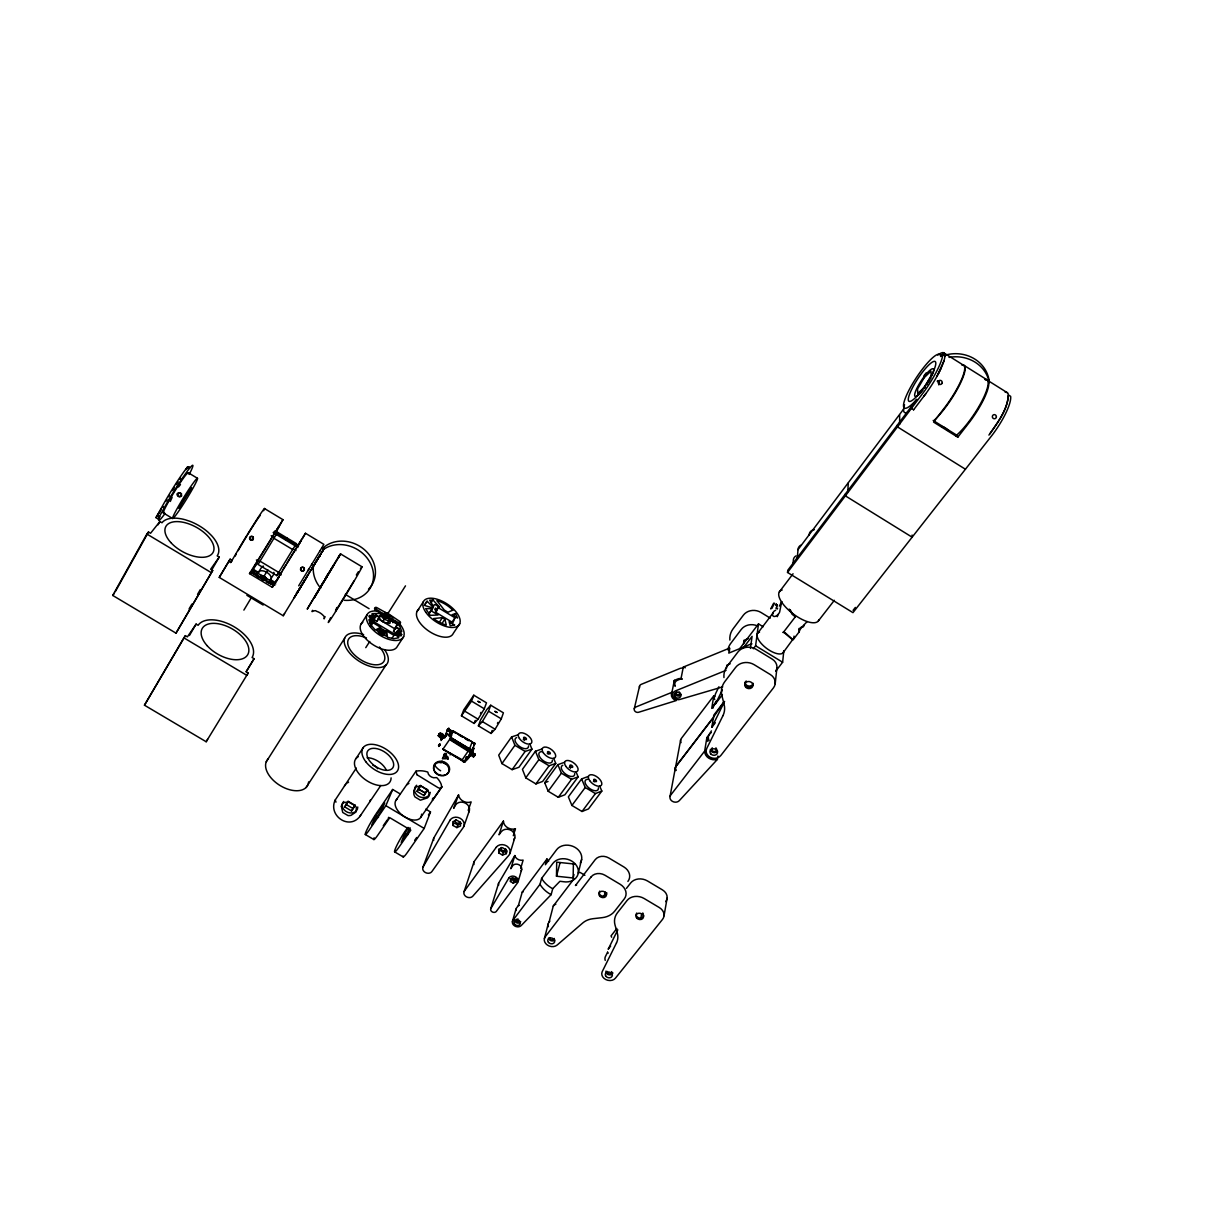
<?xml version="1.0" encoding="UTF-8"?>
<svg xmlns="http://www.w3.org/2000/svg" width="1215" height="1215" viewBox="0 0 1215 1215"><rect width="100%" height="100%" fill="white"/><g stroke="black" fill="none" stroke-linecap="round" stroke-linejoin="round"><path stroke-width="1.5" d="M498.727 852.869L498.727 849.148L502.509 847.675L506.275 849.938L506.275 853.644L502.494 855.102L498.727 852.869L499.578 850.151L503.344 852.383L507.111 850.925L506.275 853.644M448.107 730.139L448.973 728.423L447.469 729.79M510.452 881.498L510.452 878.825L513.201 877.792L515.919 879.402L515.904 882.075L513.17 883.108L510.452 881.498L511.135 879.189L513.854 880.814L516.588 879.766L515.904 882.075M442.67 737.961C440.073 738.796 441.759 741.256 441.607 737.945C445.616 737.171 442.959 731.384 439.253 733.981C436.413 737.065 443.885 740.391 444.067 735.637M445.13 737.247C444.644 734.452 447.469 734.589 445.677 736.503M447.788 730.701C448.593 726.57 446.543 730.321 448.411 729.668M448.305 729.835L447.834 728.848L448.927 728.468M447.469 729.957L448.092 729.607M438.843 746.405C441.622 741.879 438.539 744.461 438.797 746.405M573.981 874.542L573.131 877.974L556.485 876.228L556.698 862.179L574.741 864.062M442.412 737.596C438.843 742.35 445.085 734.376 442.609 737.49M464.586 762.094L442.852 749.048L462.232 759.8C463.401 766.847 471.298 754.91 471.526 751.979M444.827 736.457L446.3 735.121M573.131 877.974L573.389 863.911M442.427 738.386L443.991 735.834M441.85 735.956C439.101 730.625 440.498 734.984 438.433 735.424M441.501 739.495L442.7 737.49L441.926 739.16M470.22 753.619L474.412 755.988L473.379 756.93L475.035 754.105L474.123 755.958M439.784 744.992C439.253 743.61 439.936 744.461 438.812 746.283M439.329 734.847L440.119 733.222M438.418 736.017L439.997 733.268M903.626 409.091L798.012 549.62L797.222 558.733M446.649 756.732L447.986 759.36M847.812 491.711L848.252 483.13M845.488 493.806L845.382 495.872L912.146 537.197L912.1 535.04M794.063 637.769L794.002 636.128M743.595 643.935L743.808 640.411L748.44 638.513M775.762 671.12L782.627 662.251L783.827 650.724M444.052 754.348L443.855 755.274L445.343 754.378M439.693 745.159C437.719 745.311 438.782 746.769 439.815 744.4M439.496 745.494C438.645 745.129 438.554 745.661 439.83 744.491M792.955 563.76L793.471 559.234A33.747 12.758 36.8 0 1 796.083 555.893M775.2 683.711L776.901 668.113M989.815 433.952C997.864 422.197 1007.524 409.652 1008.45 394.966L1010.637 396.333A35.63 8.854 -56.1 0 1 992.245 435.031L852.96 612.649L787.533 572.462L787.776 570.275L916.854 399.249A32.106 6.728 -56.6 0 1 903.717 403.547A32.106 6.728 -56.6 0 1 922.565 368.92A32.106 6.728 -56.6 0 1 940.501 355.798L944.814 354.4M798.012 549.62L798.088 548.891A36.511 13.623 36.7 0 1 800.761 545.216M445.784 736.336L445.282 735.272L445.389 736.928M441.835 738.735L441.303 738.477M442.518 738.128L441.546 738.097L442.427 738.128M439.329 744.415L438.676 745.934M439.42 744.81L439.01 744.582M753.346 648.749L755.609 645.773L758.494 623.903L763.157 626.758M750.43 648.43L752.085 636.341L743.276 647.944M793.38 638.65L782.992 652.88M711.2 732.675A7.913 6.743 11.3 0 0 709.408 734.27L706.872 737.566L704.654 751.098L670.71 795.096A5.24 4.404 13 0 0 672.184 801.217A5.24 4.404 13 0 0 679.291 800.655L717.397 759.405L717.913 756.003M607.606 952.12L608.062 953.365M793.927 638.422L792.377 639.181L784.92 632.559L782.794 632.362M726.357 668.584L726.889 665.121L730.154 663.8M674.948 685.306A5.224 4.526 12.7 0 1 677.53 680.218L680.977 678.821L683.286 667.096L729.562 648.111L728.772 653.123L749.685 644.558A14.519 12.651 9.1 0 1 751.964 643.829M711.823 727.314L713.782 715.149L723.958 701.83M799.181 628.398A8.535 4.116 -66.3 0 0 799.136 629.264L798.787 632.362L793.532 639.257M165.103 513.398A32.41 2.415 -58.3 0 1 159.271 517.863L159.712 516.618M681.083 742.638A4.997 4.268 12.5 0 1 681.326 738.462L713.797 695.815L711.732 708.36L714.207 705.125M723.897 702.209L713.858 716.607M664.043 915.776L667.141 898.052M670.042 796.433L675.403 767.683M675.57 767.151L680.689 739.768M640.669 919.102L641.702 913.65M420.876 817.148L441.683 787.259L441.242 784.358A20.184 16.767 22 0 0 436.777 777.646L435.729 777.63C432.51 778.557 427.877 775.534 427.832 772.132L426.997 771.814A20.184 16.767 22 0 0 416.031 771.16L416.973 774.714M671.941 692.322L635.901 706.978A3.265 2.81 14.5 0 0 634.519 710.608A3.265 2.81 14.5 0 0 638.71 712.248L676.269 700.554A6.591 5.695 12.8 0 1 671.941 692.322L674.355 680.37L677.803 678.957A5.209 4.511 12.7 0 1 682.071 678.957M470.144 753.908C474.974 754.135 472.863 758.312 474.594 755.669M472.863 747.574C475.764 749.488 468.003 759.679 467.76 757.689M470.721 753.194L474.974 743.489L471.633 742.35L474.959 743.413M472.741 749.108L469.506 756.034M452.785 731.293L472.195 741.818L469.537 748.972M471.329 751.964C469.476 754.485 476.265 755.669 475.019 754.667M468.064 756.626L466.56 757.507M464.434 762.23L466.317 756.854M386.173 615.155L387.19 615.838L385.823 615.048M603.931 897.308L605.131 891.947M634.276 708.725L639.561 686.126M453.119 730.853L474.959 743.58M578.264 873.084L581.651 859.385M447.652 729.213C447.652 731.476 447.302 728.013 448.608 729.319M442.746 749.245L464.692 761.972M439.071 734.255L442.017 735.652M439.602 733.587L443.87 735.713M544.396 938.512L548.254 923.734M549.119 921.957L553.25 906.086L574.224 878.536M551.139 894.665L552.719 888.727L559.933 881.285L563.395 881.71A13.881 11.406 16.7 0 0 577.991 874.299A13.881 11.406 16.7 0 0 569.865 860.099A13.881 11.406 16.7 0 0 552.916 863.349L541.617 878.399L539.992 884.307L513.003 920.226A4.981 4.025 17.9 0 0 514.553 925.876A4.981 4.025 17.9 0 0 521.189 925.572L551.139 894.665A26.608 21.824 16.7 0 1 539.992 884.307M556.485 876.228L560.1 862.544M777.19 605.723L777.357 604.766L775.99 608.411M548.588 861.405A26.092 21.551 16.6 0 1 546.963 858.99L545.383 864.731L556.576 849.771A13.729 11.315 16.6 0 1 574.771 847.22A13.729 11.315 16.6 0 1 580.284 862.984M512.426 921.456L515.965 909.184M515.935 910.551A4.936 4.01 17.9 0 1 516.542 907.97L518.38 905.524L522.237 892.083L546.963 858.99M520.688 868.361L523.118 860.099A6.166 5.073 18.2 0 1 514.826 855.573L498.773 882.91A3.053 2.491 18.6 0 0 498.742 885.006M518.137 881.574L521.675 869.545M513.17 883.108L513.854 880.814M514.826 855.573L510.862 868.74L512.426 866.067A4.981 4.085 18.2 0 1 519.139 864.837A4.981 4.085 18.2 0 1 521.083 870.806M509.996 853.401L514.75 837.925M490.739 908.805L498.606 883.305M513.307 835.707L515.433 828.827A8.642 7.168 18.7 0 1 503.42 821.112L474.351 861.268A4.875 3.979 19.5 0 0 473.987 864.564M502.494 855.102L503.344 852.383M369.755 801.733L370.271 800.108M503.42 821.112L499.031 834.811L501.248 831.759A7.503 6.197 18.8 0 1 511.576 830.62A7.503 6.197 18.8 0 1 513.702 839.732M781.685 601.638L779.377 606.103M473.637 756.14L469.43 754.561M470.843 752.541L475.035 754.788L470.964 752.039L471.8 750.445M473.379 756.778L469.734 754.318L468.504 755.988M473.197 750.354L472.149 749.731L472.802 748.106M448.669 728.468L447.864 729.592L448.791 729M464.13 891.537L474.017 861.86M336.752 607.561L335.522 611.191L353.99 580.937M943.873 361.068L936.856 376.529M501.294 718.855L503.405 712.825L490.739 705.232L486.759 709.56L480.624 719.827L478.391 725.856L491.073 733.45L495.097 729.213L501.294 718.855L488.567 711.215L490.739 705.232M463.796 826.58L469.127 811.392M468.2 810.329L471.162 801.9A8.657 7.199 20.4 0 1 458.556 794.929L433.998 837.667A4.875 3.994 20.9 0 0 433.694 840.34M456.87 827.612L460.531 825.987L460.333 822.221L456.46 820.079L452.785 821.72L452.998 825.471L456.87 827.612L457.812 824.939L461.472 823.314M491.073 733.45L492.151 730.412M362.04 566.798L340.671 553.979L307.213 609.14L323.813 581.059M448.973 728.62L447.864 728.939L453.058 731.855L452.132 733.222M447.5 730.822L447.849 729.926M452.998 825.471L453.954 822.813L457.812 824.939M458.556 794.929L453.666 808.355L455.534 805.105A7.503 6.227 20.5 0 1 465.588 803.221A7.503 6.227 20.5 0 1 468.595 812.319M474.23 756.17L469.491 754.515L469.992 753.71L474.351 755.988M453.317 730.777L449.823 739.16L475.065 754.181L474.594 755.244L449.565 739.555L443.05 749.032M438.478 736.017L438.706 734.893L442.655 738.128M442.564 738.249L438.494 735.758L438.873 734.589M484.284 708.785L486.486 702.817L473.804 695.208L463.75 709.849L461.442 715.832L474.123 723.441L478.072 719.159L484.284 708.785L471.526 701.131L473.804 695.208M422.866 867.464L433.725 838.289M474.123 723.441L475.247 720.434M403.107 855.998A15.112 1.731 -59.8 0 0 407.526 852.247L424.187 828.433L430.49 811.954L425.782 809.144M442.381 758.646L442.852 757.826M441.546 762.64L442.047 761.395L445.738 763.597M440.225 762.823L441.971 761.38M448.244 758.692C447.819 759.724 445.206 755.092 443.08 757.613M424.961 792.939L418.051 788.824L417.018 791.421L423.929 795.536L427.361 789.461M449.398 734.695L451.327 730.807L448.897 735.956M444.599 738.143L445.176 736.928M444.963 736.776C448.016 734.65 444.234 735.045 445.981 735.986M410.306 827.947L401.208 842.375L404.884 833.11L408.802 827.461M475.004 754.864L474.746 754.363M439.01 746.207L439.663 744.4M442.852 737.277L443.384 736.199M447.895 729.289L445.525 734.468L446.482 733.328L451.266 736.184M471.997 752.024L471.709 751.31M445.13 736.746L446.285 735.394M388.162 818.591L388.709 817.285M392.688 789.461L376.468 813.291A15.142 1.397 -59.5 0 0 366.064 831.622A15.142 1.397 -59.5 0 0 369.466 829.693L385.854 805.667L392.688 789.461L400.343 794.018M375.678 815.781L371.775 824.939L381.996 809.463L384.745 802.978L375.678 815.781L378.518 817.467M435.38 611.798L438.129 607.637L454.972 617.797L452.891 622.642L435.957 612.436L436.701 610.796L434.757 609.626L435.456 608.107L437.385 609.262L435.562 612.041M441.334 739.236L441.82 738.234M451.297 753.725L450.082 754.88M170.297 501.461L172.12 497.375M347.961 801.232L344.726 806.912L351.56 810.952L355.008 804.953M471.952 751.235L469.567 749.609L469.005 750.612M439.086 744.658L438.98 745.737M448.411 729.167L448.867 728.529L447.849 729.152M451.099 736.594L446.998 734.149L445.844 735.743M437.385 609.262L438.129 607.637M432.434 608.7L431.735 610.234A1.686 0.835 33.3 0 0 432.829 611.859L438.068 615.018L430.156 615.337L425.69 608.624L432.434 608.7L428.774 614.274M433.132 607.181L432.783 607.94L425.037 605.602L425.523 603.08L427.088 601.228L433.132 607.181L429.487 612.755M356.329 768.047L335.234 799.986C327.746 815.311 348.887 830.498 359.853 816.48L380.781 785.528M445.328 736.412L444.447 736.761M391.26 620.668L397.381 624.343L395.801 626.773L399.386 628.945L397.047 632.408L397.654 631.041L400.904 632.271L400.677 633.41L396.697 632.073M372.322 620.819L373.309 619.285L376.923 621.457L379.262 616.825L375.663 614.669L372.322 620.819L396.151 635.141L399.386 628.945M396.151 635.141C400.084 634.139 395.422 628.96 398.353 631.071M940.85 368.707L938.527 373.43M319.864 551.003L323.858 544.35L305.466 533.264L302.398 538.625M394.921 633.835L394.51 634.67A1.686 0.866 32.9 0 1 392.688 634.579L386.734 630.995L387.464 637.328L393.797 638.71L398.793 637.754L394.921 633.835L392.217 637.996M397.138 633.622L393.523 631.451L395.801 626.773M393.523 631.451L397.381 624.343M718.946 686.764L715.681 693.446A7.609 6.576 10.9 0 0 715.134 696.605M715.635 703.606L722.348 689.953M724.596 701.404L711.914 727.147L715.316 722.743M715.984 701.237L713.645 705.976A7.7 6.622 11 0 0 713.068 708.072M608.244 949.143L617.812 929.809M439.025 744.765L438.736 746.04M445.161 735.652L446.072 735.379M445.601 735.333L445.146 736.396M607.561 952.271L605.45 956.494A7.396 5.938 15 0 0 605.237 960.366M777.615 608.168L777.129 609.11M376.923 621.457L380.827 614.38L379.262 616.825M374.023 621.184L373.567 622.08A1.686 0.866 32.5 0 0 374.615 623.72L380.584 627.305L375.344 630.038L370.864 624.935L368.889 619.771L374.023 621.184L370.454 626.758M373.476 619.483L369.861 619.301L370.074 617.873L373.476 619.483L370.803 623.675M469.415 749.306L461.791 760.423M497.937 722.409L497.436 723.32M325.104 616.658C322.628 621.716 326.03 616.764 322.765 615.048A6.986 3.083 30.4 0 0 316.735 611.342C314.943 608.988 310.068 613.788 312.604 610.325M480.988 712.385L480.487 713.296M471.557 752.115L472.103 751.204M447.56 729.805L448.791 728.62M250.351 572.523L250.776 571.764L273.512 585.417L272.327 587.301L249.515 573.617L282.943 519.671L276.276 531.745M330.647 617.752L330.298 618.374A32.319 0.775 -58.8 0 0 329.721 619.422M438.721 734.786L443.141 737.414M219.216 557.108L210.635 569.258L212.701 570.503L175.993 633.152L112.722 595.441L146.863 534.023L148.488 532.018L150.554 533.264L159.909 521.524L161.975 522.769L162.673 521.949A32.273 16.767 28.8 0 1 185.227 519.762L190.087 521.372A32.273 16.767 28.8 0 1 207.993 532.14L211.501 535.542A32.273 16.767 28.8 0 1 217.728 554.997L217.166 555.878L219.216 557.108L211.668 570.078M159.681 516.876L158.087 518.866L155.991 517.62L164.025 503.177A32.425 2.46 -58.3 0 1 187.459 467.046L189.525 468.307L190.163 467.547A32.41 2.415 -58.3 0 1 189.175 474.442M115.303 591.675L148.488 532.018M158.087 518.866L166.121 504.438A32.41 2.415 -58.3 0 1 177.208 486.061L180.078 481.641A32.41 2.415 -58.3 0 1 188.629 469.446L189.525 468.307M187.459 467.046L186.062 469.552L186.715 468.747A29.13 2.202 -58.3 0 1 189.236 467.061M158.072 524.804L159.909 521.524M471.724 751.645L450.233 738.477M443.278 756.353L444.128 755.411M275.425 532.778L278.782 526.566L253.54 567.861L257.018 562.818M251.551 540.311L252.264 539.111M253.297 537.607L252.583 538.822M339.608 555.27L337.922 558.171L340.671 553.979M775.656 610.203C770.735 612.269 771.859 619.407 777.19 615.291A7.336 4.784 -75.1 0 0 779.65 612.056L781.685 601.638M189.054 608.973L191.879 604.113M197.529 594.393L200.353 589.533M175.993 633.152L212.701 570.503M325.195 578.796L327.777 574.331M325.088 579.601L323.965 581.529L326.653 577.171M406.676 784.844L408.908 783.402M248.149 673.064L206.17 741.742L144.464 705.201L183.875 637.845L185.379 635.658L187.414 636.857L196.101 624.1L198.121 625.3L198.774 624.419A31.453 17.42 30 0 1 220.447 621.047L222.785 621.716A31.453 17.42 30 0 1 244.458 634.655L246.129 636.387A31.453 17.42 30 0 1 252.614 656.54L252.082 657.497L254.087 658.697L246.129 671.849L248.149 673.064L246.782 675.327L183.875 637.845M305.937 578.522L283.216 615.732L219.247 577.398L230.136 559.173L232.202 560.419L230.774 562.499L228.693 561.254M185.379 635.658L144.464 705.201M230.136 559.173L219.247 577.398M230.774 562.499L238.793 548.816A32.319 1.048 -58.5 0 1 248.392 532.899L257.732 518.106A32.319 1.048 -58.5 0 1 263.67 510.725M189.434 635.491L196.101 624.1M312.103 568.362L324.284 548.238L316.234 561.36M252.067 571.141L257.109 563.335M275.714 583.944L253.738 570.746A1.655 0.866 30.1 0 0 251.839 570.625A1.655 0.866 30.1 0 0 252.781 572.189L252.234 573.1L259.038 577.49M253.738 570.746L253.191 571.658A1.655 0.866 30.1 0 0 251.718 571.278M295.974 550.577L293.104 548.846L276.792 575.697L278.751 572.417L259.995 561.163L258.066 564.459L276.838 575.637M469.992 753.71L470.478 752.875M257.2 574.224L261.711 567.147A6.986 3.615 30.3 0 1 263.503 566.129M298.389 545.14L301.29 540.143L272.327 587.301M298.632 590.338L294.197 597.674L304.828 580.056M319.53 556.09L320.289 554.815L319.105 556.683M323.691 549.271L322.248 551.656L323.737 549.226L321.686 547.98M260.39 578.37L260.936 577.459A2.278 1.185 30.3 0 1 263.959 577.793M261.681 576.381L262.227 575.47A3.098 1.61 30.3 0 0 260.861 577.368L274.787 585.402M243.881 610.112L251.551 597.294M262.972 578.613C263.123 578.34 262.486 578.279 267.892 569.987M301.548 540.052L298.51 545.14M319.682 555.863L321.276 553.174L316.963 560.358M478.391 725.856L482.355 721.573L488.567 711.215M269.244 581.453L273.694 574.346A6.986 3.615 30.3 0 0 273.861 572.341M282.077 571.278L276.109 581.408L276.656 580.618M299.406 589.032L297.037 592.996L300.272 587.756M300.181 587.741L300.713 586.86M319.15 556.728L318.133 558.247M461.442 715.832L471.526 701.131M206.17 741.742L207.598 739.388M283.216 615.732L284.538 613.56M298.753 590.095L300.47 587.285M315.232 563.228L317.768 559.052M283.034 569.546L285.798 564.99M311.587 564.626L320.092 550.623M300.287 587.498L303.249 582.684M302.413 583.99L307.577 575.561M311.192 569.881L315.338 563.107M287.211 562.667L305.466 533.264M307.714 570.989L311.921 564.064M308.777 569.243L298.677 585.827M306.119 577.93L310.873 570.093M314.488 564.155L302.824 583.686M246.235 671.546L254.087 658.697M312.331 567.739L319.727 555.604M315.217 563.001L317.707 558.946M298.571 590.551L301.548 585.676M326.395 576.715L340.306 553.964M439.055 734.589L438.934 735.455M295.078 545.687L292.663 549.56L273.922 538.275L276.367 534.418M298.51 590.611L296.445 592.981M356.329 574.953L358.334 571.764M279.116 576.988L275.532 582.668L270.368 579.57M359.853 816.48L360.749 815.068M266.252 761.79L344.68 638.179M251.778 540.113L253.282 537.501M360.87 624.404L367.082 614.638M383.651 613.985A3.159 1.61 32.6 0 0 383.925 615.489L375.663 610.188L376.255 609.262A1.686 0.851 32.4 0 1 375.207 607.637A1.686 0.851 32.4 0 1 377.045 607.743L385.656 612.542L385.064 613.469M369.74 623.325L371.517 620.531M374.691 616.187L375.663 614.669M373.825 619.027C374.129 614.684 377.151 619.058 374.387 617.159M379.657 616.688L381.237 614.243M383.014 617.114L384.593 614.669L376.255 609.262M387.069 614.183L387.661 613.256L399.416 621.199A1.686 0.851 32.9 0 1 400.479 622.839A1.686 0.851 32.9 0 1 398.657 622.748L384.517 614.562A3.159 1.61 32.6 0 1 385.535 612.527L389.362 614.836A3.159 1.61 32.6 0 1 389.165 616.764A3.159 1.61 32.6 0 1 386.218 616.142L384.639 618.602L382.938 617.023A3.159 1.61 32.6 0 1 382.664 615.519M365.761 647.656L369.725 641.49M405.491 585.858L386.719 615.367M382.831 621.624L384.411 619.164M378.366 632.544L381.07 628.352L383.014 629.522L378.883 632.089L376.893 630.539L381.07 628.352M380.827 615.884A5.057 2.582 32.6 0 0 380.811 619.999A5.057 2.582 32.6 0 0 387.16 622.718L389.423 620.425A2.111 1.078 32.7 0 0 391.519 620.744A2.111 1.078 32.7 0 0 391.215 619.164M380.705 634.291L382.497 631.496L382.938 635.369L379.293 633.182L382.497 631.496M382.983 635.308L385.671 631.132L383.727 629.947L384.001 635.156L386.264 636.174L385.671 631.132M388.344 617.752A3.159 1.61 32.6 0 1 385.626 617.068L398.064 623.675L398.657 622.748A21.369 10.95 32.7 0 1 396.667 640.487A21.369 10.95 32.7 0 1 368.646 624.449A21.369 10.95 32.7 0 1 378.959 611.373M397.047 632.408L398.034 630.889M397.183 632.985L397.852 631.268M416.988 611.54L423.352 601.774M403.684 636.645L397.366 646.334A21.308 11.026 32.7 0 1 371.79 643.874A21.308 11.026 32.7 0 1 362.814 622.247M424.369 605.404L427.088 601.228M257.216 574.437L258.932 571.825A6.986 3.63 30.3 0 1 266.875 572.371A6.986 3.63 30.3 0 1 270.899 579.008M306.089 787.517L386.066 664.954M431.158 602.716L432.965 599.952L439.511 607.166L435.942 605.024A1.671 0.82 33.2 0 0 434.165 604.918L433.482 606.422L429.624 600.149L432.965 599.952M438.721 623.204L442.412 617.645L444.872 619.134L446.285 625.057A18.757 9.264 33.4 0 1 433.649 618.541L442.412 617.645M442.123 623.31L444.872 619.134M355.934 758.646L363.331 747.483M453.651 616.309L455.488 613.545L457.539 618.055L452.071 614.744L455.488 613.545M451.297 623.341L454.972 617.797M459.726 623.72L453.256 633.41A21.232 10.601 33.4 0 1 428.379 630.813A21.232 10.601 33.4 0 1 418.78 609.414M344.726 806.912L348.386 801.429L355.236 805.499L351.56 810.952M443.186 736.457L442.67 737.368L440.088 735.85M249.515 573.617L250.776 571.764M250.594 573.131C252.659 569.911 257.246 575.47 258.916 577.839M396.242 799.926L416.031 771.16M441.03 740.558L441.759 739.495M448.745 729.304L447.895 730.549M383.272 825.729L387.19 820.019M450.431 737.399L451.585 735.637L449.839 734.589M418.537 788.125L420.451 785.346M417.018 791.421L420.861 785.832L427.802 789.963L423.929 795.536M407.693 827.491L405.567 830.559A15.112 1.655 -59.7 0 0 395.27 848.936A15.112 1.655 -59.7 0 0 398.976 847.174L410.807 830.179L389.772 817.695L378.047 834.781A15.127 1.473 -59.6 0 1 374.129 837.773M441.956 786.561L432.464 800.199L432.646 798.255M428.439 814.9L430.49 811.954M414.695 840.355L416.669 837.515M518.425 734.695L511.591 736.928L498.697 755.153L501.947 763.582L512.122 769.657L518.942 767.273L531.942 749.139L529.907 744.127M501.947 763.582L514.917 745.311L511.591 736.928M512.122 769.657L525.138 751.447L531.942 749.139M807.125 621.624L802.583 626.332A7.351 2.005 -45 0 0 800.108 629.552L798.908 632.301M542.163 748.941L535.451 751.235L522.435 769.368L525.776 777.843L535.937 783.918L542.634 781.458L555.756 763.415L553.66 758.373M525.776 777.843L538.868 759.679L535.451 751.235M535.937 783.918L549.074 765.799L555.756 763.415M575.971 771.753L578.127 776.841L564.884 794.792L558.293 797.298L548.162 791.238L544.715 782.718L557.852 764.675L564.459 762.321M548.162 791.238L561.376 773.18L557.852 764.675M558.293 797.298L571.566 779.286L578.127 776.841M772.193 607.743L774.517 603.217L773.606 603.415M588.09 776.506L581.605 778.937L568.362 796.873L571.9 805.439L582.015 811.499L588.485 808.917L601.835 791.071L599.633 785.953M571.9 805.439L585.235 787.487L581.605 778.937M582.015 811.499L595.396 793.577L601.835 791.071M925.906 393.554L913.619 409.804M923.871 375.936L926.119 372.944M940.592 356.542L942.719 353.717L944.905 355.099M787.533 572.462L923.689 392.156A35.721 7.487 -56.6 0 0 942.719 353.717L944.905 356.208M923.704 396.47L925.466 394.146A35.721 7.533 -56.6 0 0 943.827 361.235A35.721 7.533 -56.6 0 0 937.798 355.099M779.347 591.887L793.061 573.769M739.601 648.81L758.494 623.903M757.568 633.349L773.013 613.043M575.47 885.507L595.213 859.658A10.039 8.277 15.4 0 1 608.852 857.987L623.872 866.948A12.347 10.16 15 0 1 627.897 881.422M715.741 703.439L722.393 694.737M295.032 545.748L296.582 543.743L275 530.742M961.764 365.001A35.691 7.943 -56.4 0 1 945.407 406.615L933.576 422.091L957.8 437.218L969.737 421.818A35.66 8.414 -56.3 0 0 985.669 380.006M818.227 621.093L834.356 600.301M626.424 888.393L630.661 882.971A12.347 10.13 14.2 0 1 647.519 880.981L662.494 889.912A10.039 8.216 13.7 0 1 665.653 901.606M988.919 435.107C997.302 422.881 1008.101 409.668 1008.298 394.222A35.63 8.809 -56.2 0 0 1005.185 392.263M112.722 595.441L114.377 593.33M853.051 610.37L855.375 607.409M772.178 607.758L770.72 608.912L773.575 603.43M616.871 928.473L611.039 935.899L611.661 937.236M608.335 948.991L610.644 946.075M155.991 517.62L161.185 509.176A29.13 2.202 -58.3 0 0 160.486 510.573M178.514 486.987L180.473 484.572M441.683 787.259L440.179 788.368L437.947 787.593L416.988 774.745M344.483 785.877L345.683 784.434M938.861 384.608L939.074 384.365A2.081 1.944 58.4 0 0 937.479 381.13M938.648 384.669L938.846 384.426A2.081 1.944 58.4 0 0 937.266 381.191M474.807 754.986L474.837 754.257M285.722 540.052L287.302 538.245M512.988 831.607L515.433 828.827M578.629 872.735L580.132 872.446L584.901 875.271M253.312 539.399L252.963 539.764A1.898 1.883 22.9 0 1 252.553 540.037M569.167 767.318L570.321 767.045L570.442 768.275M473.106 748.683L473.896 748.197M276.321 534.479L278.129 532.626M524.227 740.543L524.257 739.449M446.209 733.617L451.19 736.381M444.417 753.816L445.206 753.254M777.099 605.465L776.613 605.647M575.576 885.386L576.609 885.112M443.612 756.262L447.196 756.246M347.429 782.931L348.584 782.156M447.576 729.547L447.758 730.382M442.822 758.752L445.859 758.752M392.734 622.672L395.285 621.321L399.75 626.363L401.785 631.496L398.429 630.524M438.448 735.47L442.883 737.809M389.028 620.151L388.739 620.257A5.057 2.582 32.6 0 1 382.391 617.554A5.057 2.582 32.6 0 1 382.391 613.438M726.084 670.316L675.388 690.925A5.27 4.556 12.8 0 0 673.08 696.772A5.27 4.556 12.8 0 0 679.793 699.476L722.743 686.87M523.255 739.327L524.105 739.312M444.948 753.923L446.664 753.71M544.715 782.718L548.041 781.503M792.924 640.032L783.553 632.134L795.521 616.552L792.408 613.879L790.266 609.869M439.268 733.89L443.764 736.336M439.481 733.89L443.855 736.153M444.751 755.138L446.497 755.123M593.421 781.23L594.408 781.822M547.297 753.543L548.223 753.938M448.867 729.243L455.914 733.177M376.118 608.351L376.118 608.351A1.686 0.866 32.4 0 0 374.569 608.669A1.686 0.866 32.4 0 0 375.663 610.188M266.465 581.848L273.846 585.341M439.39 745.661L438.569 745.448L439.329 745.19M381.1 613.378L372.063 613.605L374.63 616.202M474.29 755.76L470.357 753.406M263.154 578.674L263.215 578.021M445.465 757.811L446.938 758.722M438.995 734.316L443.536 736.761M444.067 763.187L444.857 763.628M425.341 792.985L418.75 789.249M385.854 805.667L404.489 816.738A15.051 8.657 35.2 0 1 397.335 798.923M404.884 833.11L407.708 834.781M345.895 804.315L352.73 808.37M365.32 834.508L373.856 839.55M394.662 851.882L403.183 856.924M424.187 828.433L405.035 817.057A15.051 8.657 35.2 0 0 421.59 814.156M467.654 757.158L468.686 757.78M467.289 757.583L468.337 758.206M466.499 757.841L467.79 758.692M439.147 745.645L438.949 745.964M462.14 759.982L464.935 761.653M465.315 711.504L478.072 719.159M482.355 721.573L495.097 729.213M514.917 745.311L525.138 751.447M538.868 759.679L549.074 765.799M561.376 773.18L571.566 779.286M585.235 787.487L595.396 793.577M146.863 534.023L211.228 572.599M246.873 595.304L263.139 605.04M459.027 735.045L462.156 736.913M465.284 738.781L468.413 740.664M447.788 728.879L452.861 732.068M447.15 730.367L452.041 733.283M472.863 747.772L473.911 748.394M472.65 748.546L473.698 749.169M472.453 750.445L450.704 737.52L472.21 750.976M450.568 737.839L472.848 751.067M449.96 738.933L471.709 751.888M470.615 752.966L474.731 755.35M470.63 753.179L474.625 755.563M443.278 737.201L439.192 735.06M274.043 531.623L298.465 546.34M273.147 532.565L297.903 547.479M271.188 535.648L274.362 537.562L259.57 561.877L256.38 559.963M345.288 594.363L369.087 608.685M378.488 619.012L395.118 629.006M374.903 616.977L373.734 618.891M373.613 618.313L374.767 619.073M278.311 573.131L281.197 574.862M163.433 513.003L172.667 518.547M253.191 569.258L258.324 572.341M264.49 508.538L282.943 519.671M188.234 472.726L197.453 478.285A23.647 1.64 -58.3 0 1 180.033 509.222A23.647 1.64 -58.3 0 1 177.633 507.718A23.647 1.64 -58.3 0 1 197.453 478.285M770.234 618.116L761.015 612.481A12.773 11.224 9 0 0 743.367 615.17L733.07 628.854A20.67 18.088 9.3 0 0 729.866 640.062M755.609 645.773L782.627 662.251M795.309 616.84L792.15 614.183L789.218 609.11M809.266 534.904L809.236 534.099A36.678 13.38 36.7 0 1 814.323 529.649M933.166 420.466L957.329 435.547L957.8 437.218M913.619 409.819L911.417 408.422L911.372 406.509M899.647 415.074L899.632 424.43M965.439 469.248L897.46 426.89L897.46 424.946M964.224 365.518L987.051 379.839M943.63 352.76L963.86 365.442M987.263 380.128L1007.478 392.81M252.781 572.189L260.936 577.459M263.701 577.095L266.571 579.039M270.869 581.939L273.724 583.883M387.448 622.596L387.843 622.87A2.111 1.078 32.7 0 0 389.939 623.204A2.111 1.078 32.7 0 0 389.635 621.609M264.247 576.183L265.872 577.702A3.098 1.61 30.3 0 1 265.493 579.54A3.098 1.61 30.3 0 1 262.486 578.902L261.954 579.813A3.098 1.61 30.3 0 0 262.668 580.178M470.615 754.454L470.023 755.35M396.804 632.802L399.614 635.642L398.626 636.599L396.166 634.124M447.712 756.702L448.198 757.537M711.413 730.898L708.922 734.969A7.913 6.758 11.3 0 0 709.044 740.406M335.234 799.986L335.978 802.158M908.425 411.87A35.721 7.533 -56.6 0 1 904.537 404.717M162.992 507.551A21.612 1.64 -58.3 0 1 163.372 506.716M166.288 501.051A21.612 1.64 -58.3 0 1 167.047 499.684M168.718 496.768A21.612 1.64 -58.3 0 1 169.599 495.264M172.424 490.602A21.612 1.64 -58.3 0 1 174.352 487.519M176.266 484.557A21.612 1.64 -58.3 0 1 178.104 481.808M179.82 479.333A21.612 1.64 -58.3 0 1 180.61 478.224M158.406 515.874A29.13 2.202 -58.3 0 1 158.497 515.403M159.378 512.973A29.13 2.202 -58.3 0 1 159.879 511.834M181.749 495.614A1.914 1.883 -1.1 0 1 181.187 496.419M180.291 496.829A1.914 1.883 -1.1 0 1 178.119 495.462A1.914 1.883 -1.1 0 1 179.304 493.199A1.914 1.883 -1.1 0 1 181.688 494.171M164.314 512.426A23.647 1.762 -58.3 0 1 174.17 492.166A23.647 1.762 -58.3 0 1 188.204 473.653M304.342 569.683A1.883 1.883 -15.2 0 1 301.366 570.503A1.883 1.883 -15.2 0 1 301.624 567.435A1.883 1.883 -15.2 0 1 304.418 568.726M235.224 556.06A24.209 0.79 -58.5 0 1 236.257 553.979M238.094 550.684A24.209 0.79 -58.5 0 1 246.873 535.891M247.708 534.524A24.209 0.79 -58.5 0 1 260.329 515.449M253.206 537.091A1.914 1.883 5.5 0 0 249.941 537.683L249.834 538.169A1.898 1.883 22.9 0 0 252.082 540.189M372.868 765.359A4.814 2.734 34 0 1 377.652 768.715M357.757 806.988A7.989 6.561 24 0 1 347.718 812.349A7.989 6.561 24 0 1 343.663 801.46M367.097 757.78A15.081 8.581 34 0 1 377.455 760.894L378.002 761.228A15.081 8.581 34 0 1 386.157 769.763M391.093 777.889A20.625 11.755 34 0 1 366.839 780.698A20.625 11.755 34 0 1 358.243 756.702M390.243 615.884A21.369 10.95 32.7 0 1 393.311 617.934M396.758 628.094A1.671 0.851 32.9 0 1 397.153 628.702M376.407 616.552A1.686 0.866 32.5 0 1 377.895 616.628M387.19 617.827A1.898 0.972 32.6 0 1 385.565 617.934M384.38 617.114A1.898 0.972 32.6 0 1 384.107 616.764M385.094 615.23A1.898 0.972 32.6 0 1 386.248 614.122A1.898 0.972 32.6 0 1 388.208 616.218A1.898 0.972 32.6 0 1 385.717 615.899M399.173 622.369A1.686 0.851 32.9 0 1 399.826 623.857A1.686 0.851 32.9 0 1 398.064 623.675M385.368 618.967A3.159 1.61 32.6 0 1 384.639 618.602M386.355 616.947A2.324 1.185 32.6 0 1 385.823 616.673M384.578 615.519A2.324 1.185 32.6 0 1 384.305 614.744M385.823 614.107A2.324 1.185 32.6 0 1 387.798 615.306M387.084 616.825A2.324 1.185 32.6 0 1 385.519 616.035M384.775 615.215A2.324 1.185 32.6 0 1 384.487 614.426M384.563 614.122A2.324 1.185 32.6 0 1 387.084 614.258A2.324 1.185 32.6 0 1 388.542 616.506M308.61 781.898A23.89 14.155 32.4 0 1 281.045 786.105A23.89 14.155 32.4 0 1 268.348 758.752M384.608 649.736A24.832 13.061 32.6 0 1 375.465 667.46A24.832 13.061 32.6 0 1 344.999 645.438A24.832 13.061 32.6 0 1 363.649 634.594M379.46 647.003A20.898 11.011 32.6 0 1 375.45 664.818A20.898 11.011 32.6 0 1 348.28 645.864A20.898 11.011 32.6 0 1 366.49 637.951M361.417 567.451A32.319 0.775 -58.8 0 1 345.075 596.246A32.319 0.775 -58.8 0 1 329.25 620.318M360.445 568.833A32.319 0.775 -58.8 0 1 360.977 568.043M322.613 550.076A31.058 26.897 28.7 0 1 371.213 564.945A31.058 26.897 28.7 0 1 344.316 600.286M320.669 588.166A31.058 26.897 28.7 0 1 313.607 564.838M323.342 547.722A30.952 26.821 28.7 0 1 365.214 550.38A30.952 26.821 28.7 0 1 368.494 589.184M430.292 792.377A8.125 6.743 22 0 1 420.982 797.298A8.125 6.743 22 0 1 414.695 788.155M415.014 787.32A8.125 6.743 22 0 1 415.454 786.561M416.016 785.862A8.125 6.743 22 0 1 416.684 785.255M714.268 704.973A7.7 6.622 11 0 1 716 703.394M757.355 625.846A12.955 11.345 9.2 0 0 741.241 629.461L730.822 643.282A20.959 18.271 9.5 0 0 727.831 649.828M713.676 717.655A7.806 6.683 11.2 0 0 711.914 719.234L676.223 765.83A5.118 4.328 12.8 0 0 675.98 770.067M714.739 699.551A8.885 7.67 10.9 0 1 713.797 695.815M783.797 651.043A16.038 6.652 37.2 0 1 769.551 650.374A16.038 6.652 37.2 0 1 757.067 634.716M757.112 634.412A16.038 6.652 37.2 0 1 759.557 632.073M777.281 616.673A8.551 1.838 -58.3 0 1 778.253 614.243M753.057 683.863A4.116 3.569 9.6 0 1 745.068 682.238M753.011 683.225A4.116 3.569 9.7 0 1 748.789 687.356A4.116 3.569 9.7 0 1 745.099 682.526M745.554 681.706A4.116 3.569 9.7 0 1 746.253 681.023M723.958 677.56A21.414 18.574 9.8 0 1 727.269 666.063L737.9 652.045A13.244 11.527 9.5 0 1 756.186 649.342L772.117 659.046A10.768 9.356 8.8 0 1 776.02 670.923M716.577 748.88A2.551 2.172 11.4 0 1 713.615 751.493A2.551 2.172 11.4 0 1 712.294 747.832M715.878 747.893A2.551 2.172 11.4 0 1 716.303 748.349M717.533 751.098A3.812 3.25 11.4 0 1 710.365 749.336M713.524 718.187A7.806 6.683 11.2 0 0 711.762 719.781L676.072 766.361A5.118 4.328 12.8 0 0 675.813 770.614M717.397 759.405A9.325 7.943 11.4 0 1 704.654 751.098M707.859 741.408A9.219 7.867 11.3 0 1 706.872 737.566M683.286 667.096A6.455 5.604 12.6 0 1 685.275 667.794M680.977 678.821A6.531 5.65 12.7 0 1 682.01 679.094M729.501 651.043A27.565 24.057 9.1 0 1 729.562 648.111M679.079 691.867A1.883 1.625 12.8 0 1 679.428 694.281A1.883 1.625 12.8 0 1 676.664 694.221A1.883 1.625 12.8 0 1 676.801 691.821M681.129 694.327A3.356 2.901 12.8 0 1 674.705 693.461M683.286 668.235A5.164 4.48 12.6 0 0 679.899 668.493L641.156 684.394A3.205 2.764 14.4 0 0 639.606 687.538M675.206 686.414A6.531 5.65 12.7 0 1 674.355 680.37M803.966 625.376A11.649 4.663 37.1 0 1 801.247 627.411M800.746 627.396A8.216 1.868 -58.2 0 1 800.138 628.14M799.561 628.808A8.216 1.868 -58.2 0 1 798.999 629.385M922.975 390.182A16.524 3.493 -56.6 0 1 914.88 393.463A16.524 3.493 -56.6 0 1 927.288 372.838A16.524 3.493 -56.6 0 1 932.862 373.734M932.497 374.676A16.524 3.493 -56.6 0 1 932.072 375.663M931.054 377.789A16.524 3.493 -56.6 0 1 930.462 378.913M929.84 380.052A16.524 3.493 -56.6 0 1 928.457 382.391M927.713 383.576A16.524 3.493 -56.6 0 1 926.954 384.73M925.374 387.023A16.524 3.493 -56.6 0 1 924.585 388.117M949.021 357.392A34.84 31.742 -7.8 0 1 989.314 382.679A34.688 31.636 -7.9 0 0 945.24 355.129M984.742 379.49A35.797 8.444 -56.3 0 1 982.039 400.813A35.797 8.444 -56.3 0 1 955.749 435.896M962.888 365.123A35.843 7.973 -56.4 0 1 958.893 386.294A35.843 7.973 -56.4 0 1 934.289 420.193M941.579 426.389A7.776 4.814 20.3 0 1 947.973 430.52M819.016 619.65A24.33 9.583 37 0 1 791.618 612.679A24.33 9.583 37 0 1 782.156 589.989M574.71 773.545A7.882 4.07 36.9 0 1 565.977 774.35A7.882 4.07 36.9 0 1 562.803 765.253M606.68 892.585A3.842 3.144 15.4 0 1 602.412 896.108A3.842 3.144 15.4 0 1 599.739 891.096M548.405 926.711A7.396 5.984 16.8 0 1 549.833 921.198M553.25 906.086A7.305 5.938 16.7 0 1 555.832 904.203M554.283 938.451A2.384 1.914 16.8 0 1 551.716 939.939A2.384 1.914 16.8 0 1 549.62 937.6M554.815 940.015A3.569 2.87 16.8 0 1 548.481 938.147M643.768 915.366A3.842 3.129 14.2 0 1 638.877 917.887A3.842 3.129 14.2 0 1 636.736 913.027M642.735 913.012A3.842 3.129 14.2 0 1 643.312 913.741M611.646 971.575A2.384 1.898 15.1 0 1 609.581 973.914A2.384 1.898 15.1 0 1 607.12 971.393M612.876 972.866A3.569 2.855 15.1 0 1 608.73 974.749A3.569 2.855 15.1 0 1 605.966 971.089M598.418 787.776A7.882 4.055 37.4 0 1 593.573 790.479A7.882 4.055 37.4 0 1 585.676 784.146A7.882 4.055 37.4 0 1 587.787 779.255M528.555 745.858A7.867 4.101 36 0 1 519.595 746.526A7.867 4.101 36 0 1 516.648 737.551M552.354 760.134A7.867 4.085 36.5 0 1 547.312 762.747A7.867 4.085 36.5 0 1 539.43 756.413A7.867 4.085 36.5 0 1 541.769 751.629M440.62 770.781A11.072 6.075 35.1 0 1 434.545 765.01M434.211 770.249A8.216 6.865 21.6 0 1 437.795 761.683A8.216 6.865 21.6 0 1 448.335 765.161A8.216 6.865 21.6 0 1 446.558 774.319M445.692 774.745A8.216 6.865 21.6 0 1 442.731 775.337M441.683 775.292A8.216 6.865 21.6 0 1 438.615 774.456M437.658 773.955A8.216 6.865 21.6 0 1 434.681 771.115M262.486 578.963A1.868 0.972 30.3 0 1 261.787 576.943A1.868 0.972 30.3 0 1 264.566 578.355A1.868 0.972 30.3 0 1 262.911 579.191M260.481 576.563A3.098 1.61 30.3 0 1 260.967 576.396M263.746 579.98A2.278 1.185 30.3 0 1 263.245 579.904M261.696 579.115A2.278 1.185 30.3 0 1 260.997 578.325M251.885 572.857A1.655 0.866 30.1 0 1 251.216 571.749M261.878 578.811A2.278 1.185 30.3 0 1 261.772 576.624A2.278 1.185 30.3 0 1 264.976 578.537A2.278 1.185 30.3 0 1 262.896 579.418M522.237 892.083A6.105 4.966 17.8 0 1 523.179 891.916M518.38 905.524A6.166 4.997 17.9 0 1 519.321 905.357M552.719 888.727A26.487 21.764 16.7 0 1 541.617 878.399M519.488 920.438A1.777 1.443 17.9 0 1 518.273 922.003A1.777 1.443 17.9 0 1 516.132 920.924A1.777 1.443 17.9 0 1 516.982 919.163M517.863 919.102A1.777 1.443 17.9 0 1 518.319 919.208M520.734 921.684A3.174 2.567 17.9 0 1 514.659 920.074M459.923 821.872A2.415 2.005 20.5 0 1 456.521 822.874A2.415 2.005 20.5 0 1 455.853 819.624M515.555 877.883A1.807 1.473 18.3 0 1 514.173 879.66A1.807 1.473 18.3 0 1 512.092 878.035M505.729 848.921A2.415 1.99 18.8 0 1 502.737 850.576A2.415 1.99 18.8 0 1 501.294 847.462M776.142 605.267L776.233 604.068L776.142 605.267M341.385 806.396L342.721 812.455L348.067 815.599A8.049 6.075 -3 0 0 351.089 815.311L356.071 811.954L356.375 807.55A8.049 6.075 -3 0 0 354.826 805.545L348.538 802.052L343.496 802.599A6.941 5.057 75.1 0 0 341.597 805.439L341.385 806.396M413.753 790.889L413.844 794.154A8.186 6.698 53 0 0 415.014 796.964L420.405 800.199L427.422 797.891A7.017 4.511 -21.3 0 0 429.427 794.99L428.181 790.555L422.091 786.682A8.186 6.698 53 0 0 419.357 786.166L415.97 787.031L413.753 790.889M497.087 712.476L494.945 711.382L497.087 712.476M480.107 702.437L477.966 701.344L480.107 702.437M996.391 416.867L996.285 417.383A2.081 2.02 84.7 0 1 993.445 418.522A2.081 2.02 84.7 0 1 992.716 415.484L993.065 415.09A2.081 1.974 67.2 0 1 996.391 416.867M401.679 634.443L400.95 636.007L398.474 633.516L401.679 634.443M474.518 744.233L473.729 745.57L474.473 744.203M177.253 493.989L177.162 494.429A1.914 1.883 29.7 0 0 180.321 496.054L180.655 495.674A1.929 1.883 2.1 0 0 179.987 492.91A1.929 1.883 2.1 0 0 177.269 493.943L177.269 493.943M464.844 761.38L465.649 760.043L464.844 761.38M304.327 569.395L304.236 569.881A1.914 1.898 -13 0 1 301.563 570.928A1.914 1.898 -13 0 1 300.864 568.164L301.199 567.8A1.914 1.898 -8.6 0 1 304.342 569.395M369.269 615.959L369.071 616.84L372.306 617.782L369.861 615.306L369.269 615.959M333.745 565.081L314.002 598.266L333.745 565.081M181.399 502.949L178.924 508.386L191.636 487.716L181.399 502.949M942.126 383.12L941.883 383.606A2.081 2.035 82.4 0 1 939.058 384.107A2.081 2.035 82.4 0 1 938.542 381.206L938.891 380.811A2.081 1.99 65 0 1 942.126 383.12M722.955 715.65L706.735 748.486A8.004 6.804 11.4 0 0 710.395 757.37A8.004 6.804 11.4 0 0 720.768 755.563L773.484 687.812A10.92 9.462 9 0 0 770.34 674.553L754.181 664.696A13.441 11.664 9.7 0 0 735.637 667.399L724.854 681.569A21.733 18.772 10 0 0 721.923 695.633L724.14 704.533A21.521 18.529 11.7 0 1 722.955 715.65M616.491 942.901L602.23 971.62A7.472 5.984 15.1 0 0 605.829 979.563A7.472 5.984 15.1 0 0 615.413 978.197L662.54 919.36A10.176 8.292 13.8 0 0 659.32 907.559L644.147 898.508A12.514 10.221 14.3 0 0 627.062 900.497L617.433 912.784A20.26 16.448 14.4 0 0 615.048 925.147L617.311 933.074A20.093 16.235 15.5 0 1 616.491 942.901M374.645 617.19L373.491 617.979L371.198 615.671L372.2 614.729L374.645 617.19M253.236 539.004L253.054 539.354A1.914 1.898 -4.4 0 1 250.381 539.825A1.914 1.898 -4.4 0 1 249.91 537.182L250.244 536.817A1.914 1.898 -4.4 0 1 253.282 538.913L253.282 538.913M450.036 820.201L423.154 866.827A4.981 4.055 21 0 0 425.371 872.537A4.981 4.055 21 0 0 431.841 871.611L463.264 827.506A7.594 6.272 20.5 0 0 460.212 818.318A7.594 6.272 20.5 0 0 450.036 820.201M508.812 878.065L490.921 908.425A3.113 2.521 18.7 0 0 492.288 911.933A3.113 2.521 18.7 0 0 496.343 911.372L517.56 882.834A5.027 4.101 18.3 0 0 515.585 876.835A5.027 4.101 18.3 0 0 508.812 878.065M924.159 377.728L917.598 388.891L917.735 393.569L924.539 387.008L931.176 375.739L930.948 371.137L924.159 377.728M496.343 847.174L464.479 890.944A4.981 4.04 19.5 0 0 466.15 896.67A4.981 4.04 19.5 0 0 472.772 896.214L508.948 855.239A7.594 6.242 18.8 0 0 506.792 846.035A7.594 6.242 18.8 0 0 496.343 847.174M591.128 876.881L545.262 936.735A7.472 6.014 16.8 0 0 547.312 945.012A7.472 6.014 16.8 0 0 557.184 945.027L582.744 922.96A20.093 16.235 15.5 0 1 592.966 918.707L602.275 917.644A20.26 16.524 15.6 0 0 614.638 911.22L624.267 898.918A12.514 10.252 15.1 0 0 620.182 884.307L604.948 875.225A10.176 8.353 15.5 0 0 591.128 876.881M454.577 624.981L450.233 625.695L449.094 621.67L454.577 624.981M452.785 610.203L447.91 612.239L444.341 610.082L436.884 600.605A18.757 9.264 33.4 0 1 452.785 610.203M377.333 767.546L376.787 767.227A15.127 8.535 34 0 1 367.325 751.629A15.127 8.535 34 0 1 383.773 751.462L384.32 751.796A15.127 8.535 34 0 1 393.22 767.06A15.127 8.535 34 0 1 377.333 767.546M918.51 394.404A23.814 4.997 -56.6 0 0 935.337 361.66A23.814 4.997 -56.6 0 0 912.298 388.117A23.814 4.997 -56.6 0 0 918.51 394.404M207.097 645.636A26.244 14.55 30 0 0 247.632 654.839A26.244 14.55 30 0 0 220.279 624.145A26.244 14.55 30 0 0 207.097 645.636M170.783 542.513A26.943 14.003 28.8 0 0 212.61 553.144A26.943 14.003 28.8 0 0 184.969 522.693A26.943 14.003 28.8 0 0 170.783 542.513M365.821 761.744A20.701 11.679 34 0 0 397.29 771.115A20.701 11.679 34 0 0 377.622 745.296A20.701 11.679 34 0 0 365.821 761.744M425.66 612.071A21.293 10.51 33.4 0 0 458.025 625.877A21.293 10.51 33.4 0 0 440.802 600.559A21.293 10.51 33.4 0 0 425.66 612.071M385.17 614.608A2.324 1.185 32.6 0 0 388.724 616.127A2.324 1.185 32.6 0 0 386.932 613.362A2.324 1.185 32.6 0 0 385.17 614.608M745.782 687.326A4.131 3.569 9.7 0 0 752.738 686.338A4.131 3.569 9.7 0 0 747.984 681.524A4.131 3.569 9.7 0 0 745.782 687.326M711.17 754.287A3.827 3.25 11.4 0 0 717.473 752.936A3.827 3.25 11.4 0 0 712.613 748.835A3.827 3.25 11.4 0 0 711.17 754.287M675.024 696.924A3.372 2.901 12.8 0 0 680.734 696.377A3.372 2.901 12.8 0 0 677.028 692.292A3.372 2.901 12.8 0 0 675.024 696.924M570.184 766.209A1.655 0.851 36.9 0 0 572.63 767.227A1.655 0.851 36.9 0 0 571.202 765.146A1.655 0.851 36.9 0 0 570.184 766.209M565.826 766.316A7.882 4.055 36.9 0 0 577.49 771.13A7.882 4.055 36.9 0 0 570.686 761.182A7.882 4.055 36.9 0 0 565.826 766.316M548.497 942.46A3.569 2.886 16.8 0 0 554.511 942.248A3.569 2.886 16.8 0 0 550.653 937.934A3.569 2.886 16.8 0 0 548.497 942.46M599.921 896.381A3.842 3.144 15.4 0 0 606.315 895.637A3.842 3.144 15.4 0 0 601.774 891.263A3.842 3.144 15.4 0 0 599.921 896.381M636.918 918.312A3.842 3.129 14.2 0 0 643.343 917.598A3.842 3.129 14.2 0 0 638.817 913.24A3.842 3.129 14.2 0 0 636.918 918.312M605.875 976.237A3.569 2.855 15.1 0 0 611.98 976.48A3.569 2.855 15.1 0 0 608.594 971.985A3.569 2.855 15.1 0 0 605.875 976.237M593.968 780.486A1.655 0.851 37.4 0 0 596.398 781.503A1.655 0.851 37.4 0 0 594.955 779.407A1.655 0.851 37.4 0 0 593.968 780.486M589.67 780.622A7.898 4.04 37.4 0 0 601.258 785.406A7.898 4.04 37.4 0 0 594.378 775.413A7.898 4.04 37.4 0 0 589.67 780.622M523.862 738.431A1.655 0.851 35.9 0 0 526.338 739.449A1.655 0.851 35.9 0 0 524.956 737.384A1.655 0.851 35.9 0 0 523.862 738.431M519.413 738.462A7.882 4.085 35.9 0 0 531.183 743.352A7.882 4.085 35.9 0 0 524.561 733.495A7.882 4.085 35.9 0 0 519.413 738.462M547.752 752.753A1.655 0.851 36.4 0 0 550.213 753.771A1.655 0.851 36.4 0 0 548.8 751.705A1.655 0.851 36.4 0 0 547.752 752.753M543.348 752.814A7.882 4.07 36.4 0 0 555.058 757.674A7.882 4.07 36.4 0 0 548.345 747.772A7.882 4.07 36.4 0 0 543.348 752.814M435.213 772.527A7.898 6.607 21.6 0 0 448.487 772.315A7.898 6.607 21.6 0 0 440.21 762.23A7.898 6.607 21.6 0 0 435.213 772.527M261.833 577.824A2.278 1.185 30.3 0 0 265.326 578.72A2.278 1.185 30.3 0 0 262.956 576.092A2.278 1.185 30.3 0 0 261.833 577.824M514.765 924.387A3.174 2.567 17.9 0 0 520.066 924.038A3.174 2.567 17.9 0 0 516.466 920.287A3.174 2.567 17.9 0 0 514.765 924.387"/></g></svg>
